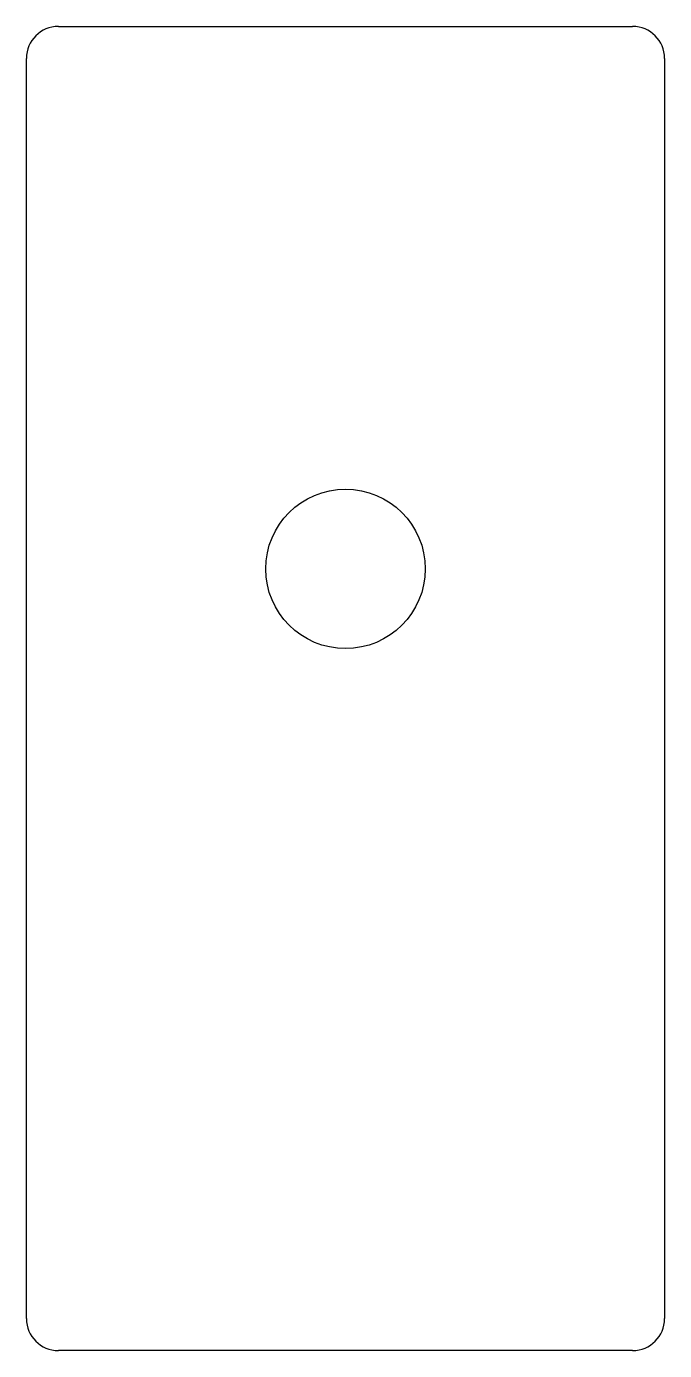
# Model space of a CAD drawing. Extents: x 35.5 to 55.5, y -3 to 38.5.
import ezdxf

# ---------------------------------------------------------------- set-up
doc = ezdxf.new("R2010")
doc.units = 0
doc.layers.add('Body003002005007001_cs', color=7, linetype='CONTINUOUS')

msp = doc.modelspace()

# ---------------------------------------------------------------- linework, layer by layer
at = {"layer": 'Body003002005007001_cs'}
for p, q in [((36.5, 38.5, -0.75), (54.5, 38.5, -0.75)), ((35.5, -2, -0.75), (35.5, 37.5, -0.75)), ((55.5, 37.5, -0.75), (55.5, -2, -0.75)), ((54.5, -3, -0.75), (36.5, -3, -0.75))]:
    msp.add_line(p, q, dxfattribs=at)
msp.add_circle((45.5, 21.5), 2.5, dxfattribs=at)
for centre, start, end in [((36.5, 37.5, -0.75), 90, 180), ((54.5, 37.5, -0.75), 0, 90), ((36.5, -2, -0.75), 180, -90), ((54.5, -2, -0.75), -90, 0)]:
    msp.add_arc(centre, 1, start, end, dxfattribs=at)

doc.saveas('drawing.dxf')
